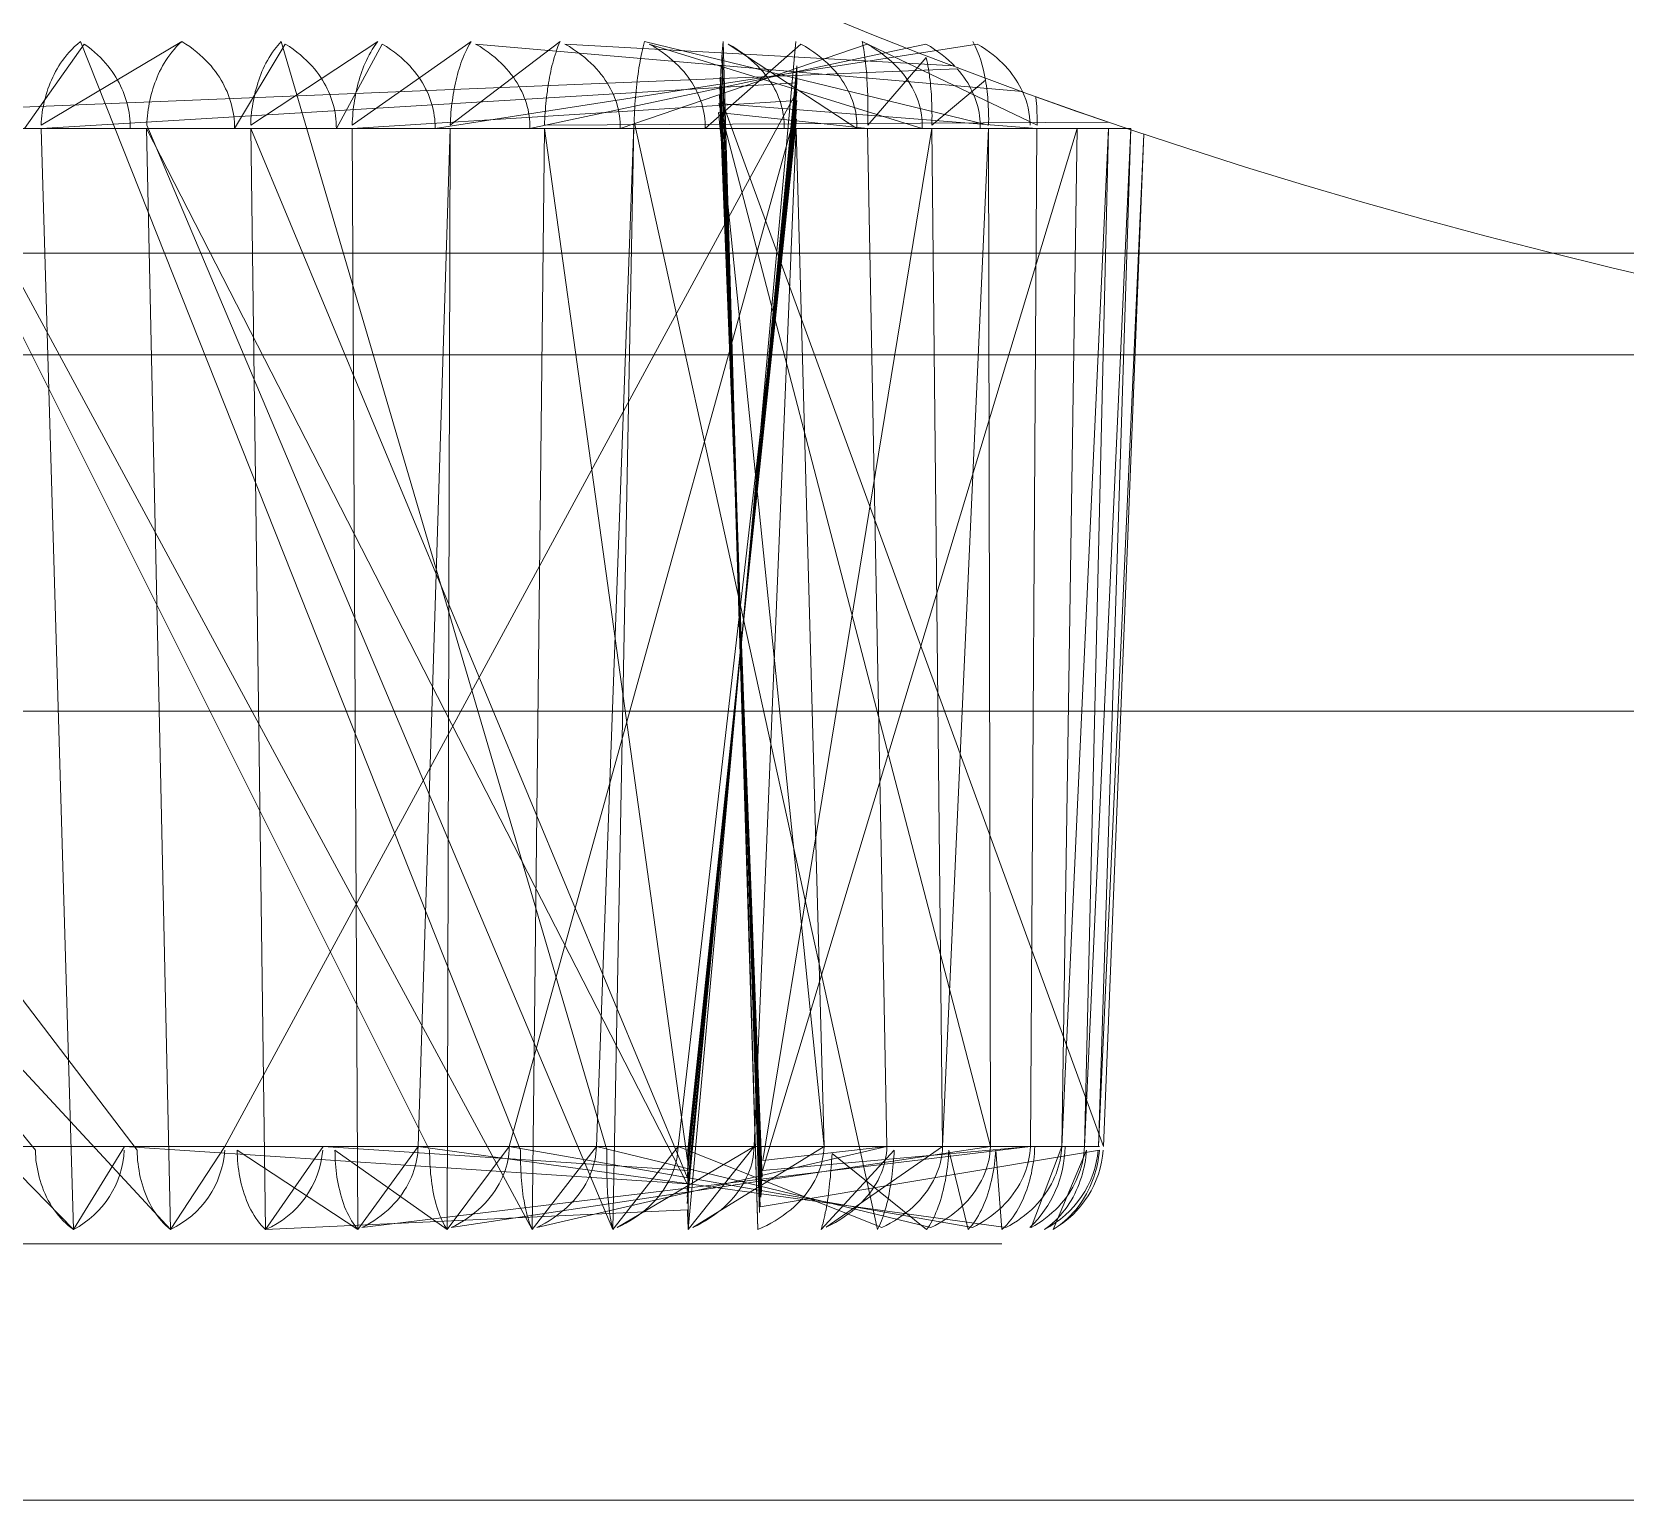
# Model space of a CAD drawing. Header units: millimetres. Extents: x 521 to 148073, y -17811 to 32040.
# Drawn here: x 65939.56 to 65955.84, y 20373.32 to 20388.31 of the extents above; entities that cross this region are included whole.
import ezdxf

# ---------------------------------------------------------------- set-up
doc = ezdxf.new("R2010")
doc.units = ezdxf.units.MM
doc.layers.add('Datové rozvody', color=6, linetype='Continuous')
doc.layers.add('PDF_Geometrie', color=7, linetype='Continuous', true_color=0xbdbdbd)

# ---------------------------------------------------------------- blocks, each defined once
blk = doc.blocks.new('projektor')
at = {"layer": 'PDF_Geometrie', "lineweight": 13}
for points in [[(86175.179, 14992.765), (86175.179, 15158.962), (86174.725, 15164.728), (86173.713, 15164.728), (86173.713, 15168.398), (86171.387, 15172.213)], [(86162.789, 14986.645), (86162.789, 15078.392)], [(86163.799, 15078.392), (86163.799, 14986.696)], [(86167.34, 15078.392), (86167.34, 14986.696)], [(86160.408, 15019.863), (86160.61, 15020.355), (86160.809, 15020.857), (86161.003, 15021.369), (86161.196, 15021.891), (86161.386, 15022.424), (86161.571, 15022.966), (86161.754, 15023.521), (86161.934, 15024.085), (86162.11, 15024.662), (86162.283, 15025.25), (86162.452, 15025.85), (86162.616, 15026.464), (86162.778, 15027.089), (86162.935, 15027.728), (86163.088, 15028.381)], [(86160.986, 15018.869), (86160.93, 15018.873), (86160.986, 15018.869), (86172.168, 15019.268), (86172.103, 15019.273), (86161.042, 15018.865), (86172.038, 15019.276), (86161.128, 15018.86), (86171.972, 15019.28), (86161.214, 15018.856), (86171.667, 15022.674), (86161.607, 15023.074), (86171.667, 15022.624), (86161.551, 15022.946), (86171.667, 15022.486), (86161.551, 15022.723), (86171.667, 15022.259), (86161.551, 15022.412), (86171.905, 15019.283), (86171.667, 15021.947), (86161.551, 15022.013), (86161.302, 15018.851), (86171.667, 15021.551), (86161.551, 15021.531), (86171.667, 15021.075), (86161.551, 15020.967), (86171.804, 15019.288), (86171.667, 15020.522), (86161.551, 15020.329), (86161.393, 15018.847), (86171.667, 15019.896), (86161.551, 15019.618), (86171.667, 15019.202), (86172.49, 15018.546), (86171.701, 15018.542), (86161.456, 15019.621), (86171.667, 15018.446), (86172.49, 15017.798), (86161.517, 15018.007), (86171.667, 15017.633), (86172.49, 15016.996), (86161.551, 15017.116), (86171.804, 15018.54), (86161.363, 15019.624), (86171.667, 15016.768), (86172.49, 15016.15), (86161.551, 15016.18), (86171.667, 15015.861), (86172.49, 15015.263), (86161.551, 15015.205), (86161.272, 15019.625), (86171.905, 15018.538), (86171.667, 15014.916), (86172.49, 15014.344), (86161.551, 15014.197), (86171.972, 15018.537), (86161.184, 15019.626), (86171.667, 15013.94), (86172.49, 15013.399), (86161.551, 15013.163), (86172.038, 15018.537), (86171.667, 15012.942), (86172.49, 15012.437), (86161.551, 15012.114), (86161.099, 15019.627), (86172.103, 15018.537)], [(86161.551, 15011.056), (86161.551, 15012.114), (86161.551, 15013.163), (86161.551, 15014.197), (86161.551, 15015.205), (86161.551, 15016.18), (86161.551, 15017.116), (86161.551, 15018.006), (86161.551, 15018.842), (86161.551, 15020.329), (86161.551, 15019.618), (86161.551, 15020.967), (86161.551, 15021.531), (86161.551, 15022.013), (86161.551, 15022.412), (86161.551, 15022.723), (86161.551, 15022.946)], [(86171.667, 15021.991), (86171.7, 15021.989), (86171.734, 15021.987), (86171.767, 15021.984), (86171.801, 15021.98), (86171.834, 15021.974), (86171.867, 15021.969), (86171.9, 15021.963), (86171.933, 15021.957), (86171.965, 15021.949), (86171.998, 15021.941), (86172.031, 15021.932), (86172.063, 15021.922), (86172.095, 15021.911), (86172.127, 15021.9), (86172.158, 15021.887), (86172.189, 15021.874), (86172.22, 15021.859), (86172.25, 15021.845), (86172.279, 15021.829), (86172.308, 15021.812), (86172.337, 15021.793), (86172.365, 15021.775), (86172.392, 15021.755), (86172.418, 15021.733), (86172.443, 15021.712), (86172.467, 15021.689), (86172.49, 15021.664), (86171.701, 15021.603), (86171.735, 15021.601), (86171.771, 15021.598), (86171.804, 15021.595), (86171.838, 15021.591), (86171.872, 15021.586), (86171.905, 15021.581), (86171.938, 15021.575), (86171.972, 15021.568), (86172.005, 15021.56), (86172.038, 15021.552), (86172.071, 15021.543), (86172.103, 15021.534), (86172.137, 15021.524), (86172.168, 15021.513), (86172.201, 15021.5), (86172.233, 15021.488), (86172.264, 15021.475), (86172.294, 15021.461), (86172.322, 15021.445), (86172.351, 15021.43), (86172.377, 15021.415), (86172.403, 15021.398), (86172.427, 15021.381), (86172.45, 15021.364), (86172.471, 15021.347), (86172.49, 15021.329), (86171.701, 15021.137), (86171.735, 15021.135), (86171.771, 15021.132), (86171.804, 15021.129), (86171.838, 15021.126), (86171.872, 15021.122), (86171.905, 15021.118), (86171.938, 15021.113), (86171.972, 15021.108), (86172.005, 15021.102), (86172.038, 15021.095), (86172.071, 15021.087), (86172.103, 15021.08), (86172.137, 15021.071), (86172.168, 15021.063), (86172.201, 15021.053), (86172.233, 15021.043), (86172.264, 15021.032), (86172.294, 15021.02), (86172.322, 15021.009), (86172.351, 15020.997), (86172.377, 15020.984), (86172.403, 15020.971), (86172.427, 15020.957), (86172.45, 15020.944), (86172.471, 15020.931), (86172.49, 15020.916), (86171.735, 15019.976), (86171.771, 15019.973), (86171.804, 15019.971), (86171.838, 15019.969), (86171.872, 15019.967), (86171.905, 15019.964), (86171.938, 15019.961), (86171.972, 15019.959), (86172.005, 15019.955), (86172.038, 15019.952), (86172.071, 15019.948), (86172.103, 15019.944), (86172.137, 15019.94), (86172.168, 15019.936), (86172.201, 15019.931), (86172.233, 15019.926), (86172.264, 15019.921), (86172.294, 15019.916), (86172.322, 15019.909), (86172.351, 15019.904), (86172.377, 15019.898), (86172.403, 15019.892), (86172.427, 15019.886), (86172.45, 15019.879), (86172.471, 15019.873), (86172.49, 15019.867), (86171.701, 15020.594), (86171.735, 15020.592), (86171.771, 15020.59), (86171.804, 15020.587), (86171.838, 15020.584), (86171.872, 15020.581), (86171.905, 15020.578), (86171.938, 15020.574), (86171.972, 15020.57), (86172.005, 15020.565), (86172.038, 15020.559), (86172.071, 15020.554), (86172.103, 15020.548), (86172.137, 15020.542), (86172.168, 15020.536), (86172.201, 15020.529), (86172.233, 15020.521), (86172.264, 15020.513), (86172.294, 15020.504), (86172.322, 15020.495), (86172.351, 15020.486), (86172.377, 15020.477), (86172.403, 15020.468), (86172.427, 15020.458), (86172.45, 15020.448), (86172.471, 15020.437), (86172.49, 15020.427), (86161.483, 15018.008), (86161.449, 15018.009), (86161.414, 15018.011), (86161.38, 15018.013), (86161.346, 15018.015), (86161.311, 15018.017), (86161.277, 15018.02), (86161.244, 15018.022), (86161.21, 15018.025), (86161.177, 15018.029), (86161.143, 15018.032), (86161.111, 15018.036), (86161.078, 15018.039), (86161.045, 15018.043), (86161.013, 15018.047), (86160.981, 15018.052), (86160.949, 15018.056), (86160.918, 15018.061), (86160.886, 15018.067), (86160.855, 15018.072), (86160.825, 15018.078), (86160.796, 15018.084), (86160.768, 15018.091), (86160.74, 15018.097), (86160.714, 15018.104), (86160.688, 15018.111), (86161.519, 15021.532), (86161.487, 15021.532), (86161.456, 15021.533), (86161.424, 15021.532), (86161.393, 15021.532), (86161.363, 15021.531), (86161.332, 15021.529), (86161.302, 15021.528), (86161.272, 15021.526), (86161.243, 15021.523), (86161.214, 15021.52), (86161.184, 15021.517), (86161.156, 15021.514), (86161.128, 15021.51), (86161.099, 15021.504), (86161.071, 15021.5), (86161.519, 15020.968), (86161.487, 15020.969), (86161.456, 15020.969), (86161.424, 15020.97), (86161.393, 15020.969), (86161.363, 15020.969), (86161.332, 15020.968), (86161.302, 15020.967), (86161.272, 15020.966), (86161.243, 15020.964), (86161.214, 15020.963), (86161.184, 15020.961), (86161.156, 15020.958), (86161.128, 15020.956), (86161.099, 15020.953), (86161.071, 15020.95), (86161.042, 15020.946), (86161.015, 15020.943), (86160.986, 15020.938), (86160.959, 15020.934), (86160.93, 15020.929), (86160.902, 15020.924), (86160.874, 15020.918), (86160.846, 15020.911), (86161.519, 15020.33), (86161.487, 15020.331), (86161.456, 15020.331), (86161.424, 15020.332), (86161.393, 15020.332), (86161.363, 15020.332), (86161.332, 15020.332), (86161.302, 15020.332), (86161.272, 15020.331), (86161.243, 15020.331), (86161.214, 15020.33), (86161.184, 15020.329), (86161.156, 15020.327), (86161.128, 15020.326), (86161.099, 15020.325), (86161.071, 15020.323), (86161.042, 15020.321), (86161.015, 15020.32), (86160.986, 15020.317), (86160.959, 15020.315), (86160.93, 15020.312), (86160.902, 15020.31), (86160.874, 15020.306), (86160.846, 15020.303), (86160.82, 15020.299), (86160.792, 15020.295), (86160.765, 15020.291), (86160.738, 15020.286), (86160.713, 15020.281), (86160.688, 15020.276), (86161.519, 15022.014), (86161.487, 15022.015), (86161.456, 15022.015), (86161.424, 15022.014), (86161.393, 15022.013), (86161.363, 15022.012), (86161.332, 15022.01), (86161.302, 15022.007), (86161.272, 15022.004), (86161.243, 15022.001), (86161.235, 15022), (86161.381, 15022.41), (86161.489, 15022.725), (86161.519, 15017.117), (86161.487, 15017.118), (86161.456, 15017.12), (86161.424, 15017.122), (86161.393, 15017.123), (86161.363, 15017.126), (86161.332, 15017.128), (86161.302, 15017.131), (86161.272, 15017.134), (86161.243, 15017.137), (86161.214, 15017.141), (86161.184, 15017.146), (86161.156, 15017.149), (86161.128, 15017.154), (86161.099, 15017.158), (86161.071, 15017.163), (86161.042, 15017.168), (86161.015, 15017.174), (86160.986, 15017.179), (86160.959, 15017.185), (86160.93, 15017.192), (86160.902, 15017.199), (86160.874, 15017.207), (86160.846, 15017.215), (86160.82, 15017.223), (86160.792, 15017.232), (86160.765, 15017.241), (86160.738, 15017.251), (86160.713, 15017.261), (86160.688, 15017.274), (86161.519, 15016.181), (86161.487, 15016.182), (86161.456, 15016.184), (86161.424, 15016.186), (86161.393, 15016.188), (86161.363, 15016.191), (86161.332, 15016.194), (86161.302, 15016.197), (86161.272, 15016.202), (86161.243, 15016.206), (86161.214, 15016.211), (86161.184, 15016.216), (86161.156, 15016.221), (86161.128, 15016.226), (86161.099, 15016.232), (86161.071, 15016.238), (86161.042, 15016.245), (86161.015, 15016.252), (86160.986, 15016.261), (86160.959, 15016.269), (86160.93, 15016.278), (86160.902, 15016.287), (86160.874, 15016.297), (86160.846, 15016.308), (86160.82, 15016.32), (86160.792, 15016.332), (86160.765, 15016.344), (86160.738, 15016.358), (86160.713, 15016.372), (86160.688, 15016.388), (86161.519, 15015.205), (86161.487, 15015.207), (86161.456, 15015.208), (86161.424, 15015.211), (86161.393, 15015.213), (86161.363, 15015.217), (86161.332, 15015.22), (86161.302, 15015.225), (86161.272, 15015.229), (86161.243, 15015.234), (86161.214, 15015.24), (86161.184, 15015.245), (86161.156, 15015.252), (86161.128, 15015.26), (86161.099, 15015.267), (86161.071, 15015.275), (86161.042, 15015.283), (86161.015, 15015.292), (86160.986, 15015.302), (86160.959, 15015.312), (86160.93, 15015.323), (86160.902, 15015.335), (86160.874, 15015.347), (86160.846, 15015.36), (86160.82, 15015.374), (86160.792, 15015.39), (86160.765, 15015.406), (86160.738, 15015.423), (86160.713, 15015.442), (86160.688, 15015.46), (86161.519, 15014.197), (86161.487, 15014.199), (86161.456, 15014.2), (86161.424, 15014.203), (86161.393, 15014.206), (86161.363, 15014.21), (86161.332, 15014.214), (86161.302, 15014.219), (86161.272, 15014.224), (86161.243, 15014.23), (86161.214, 15014.237), (86161.184, 15014.243), (86161.156, 15014.251), (86161.128, 15014.26), (86161.099, 15014.268), (86161.071, 15014.278), (86161.042, 15014.288), (86161.015, 15014.298), (86160.986, 15014.309), (86160.959, 15014.322), (86160.93, 15014.335), (86160.902, 15014.349), (86160.874, 15014.364), (86160.846, 15014.38), (86160.82, 15014.397), (86160.792, 15014.415), (86160.765, 15014.435), (86160.688, 15014.499), (86171.7, 15017.737), (86171.734, 15017.736), (86171.767, 15017.736), (86171.801, 15017.736), (86171.834, 15017.736), (86171.868, 15017.736), (86171.9, 15017.736), (86171.933, 15017.737), (86171.966, 15017.738), (86171.999, 15017.739), (86172.032, 15017.74), (86172.063, 15017.742), (86172.096, 15017.743), (86172.128, 15017.745), (86172.159, 15017.748), (86172.189, 15017.75), (86172.22, 15017.753), (86172.25, 15017.756), (86172.281, 15017.759), (86172.31, 15017.763), (86172.338, 15017.767), (86172.366, 15017.771), (86172.394, 15017.776), (86172.42, 15017.781), (86172.445, 15017.786), (86172.468, 15017.791), (86172.49, 15017.798), (86161.519, 15013.164), (86161.487, 15013.165), (86161.456, 15013.167), (86161.424, 15013.17), (86161.393, 15013.174), (86161.363, 15013.178), (86161.332, 15013.183), (86161.302, 15013.188), (86161.272, 15013.195), (86161.243, 15013.202), (86161.214, 15013.209), (86161.184, 15013.217), (86161.156, 15013.225), (86161.128, 15013.234), (86161.099, 15013.244), (86161.071, 15013.256), (86161.042, 15013.267), (86161.015, 15013.279), (86160.986, 15013.292), (86160.959, 15013.306), (86160.93, 15013.322), (86160.902, 15013.338), (86160.874, 15013.355), (86160.846, 15013.374), (86160.82, 15013.393), (86160.792, 15013.413), (86160.765, 15013.436), (86160.738, 15013.459), (86160.713, 15013.484), (86160.688, 15013.511), (86161.519, 15012.115), (86161.487, 15012.116), (86161.456, 15012.118), (86161.424, 15012.121), (86161.393, 15012.125), (86161.363, 15012.129), (86161.332, 15012.136), (86161.302, 15012.142), (86161.272, 15012.148), (86161.243, 15012.156), (86161.214, 15012.164), (86161.184, 15012.173), (86161.156, 15012.182), (86161.128, 15012.193), (86161.099, 15012.204), (86161.071, 15012.216), (86161.042, 15012.229), (86161.015, 15012.242), (86160.986, 15012.258), (86160.959, 15012.273), (86160.93, 15012.29), (86160.902, 15012.308), (86160.874, 15012.328), (86160.846, 15012.348), (86160.82, 15012.371), (86160.792, 15012.394), (86160.765, 15012.418), (86160.738, 15012.446), (86160.713, 15012.474), (86160.688, 15012.504), (86171.701, 15016.879), (86171.735, 15016.878), (86171.771, 15016.878), (86171.804, 15016.879), (86171.838, 15016.879), (86171.872, 15016.881), (86171.905, 15016.882), (86171.938, 15016.884), (86171.972, 15016.886), (86172.005, 15016.889), (86172.038, 15016.891), (86172.071, 15016.895), (86172.103, 15016.899), (86172.137, 15016.903), (86172.168, 15016.907), (86172.201, 15016.914), (86172.233, 15016.919), (86172.264, 15016.925), (86172.294, 15016.932), (86172.322, 15016.939), (86172.351, 15016.946), (86172.377, 15016.954), (86172.403, 15016.961), (86172.427, 15016.97), (86172.45, 15016.979), (86172.471, 15016.988), (86172.49, 15016.996), (86161.519, 15011.056)], [(86160.688, 15010.462), (86171.701, 15015.976), (86171.735, 15015.976), (86171.771, 15015.977), (86171.804, 15015.978), (86171.838, 15015.979), (86171.872, 15015.981), (86171.905, 15015.984), (86171.938, 15015.986), (86171.972, 15015.99), (86172.005, 15015.994), (86172.038, 15015.998), (86172.071, 15016.003), (86172.103, 15016.009), (86172.137, 15016.015), (86172.168, 15016.022), (86172.201, 15016.031), (86172.233, 15016.039), (86172.264, 15016.048), (86172.294, 15016.057), (86172.322, 15016.067), (86172.351, 15016.077), (86172.377, 15016.089), (86172.403, 15016.1), (86172.427, 15016.112), (86172.45, 15016.124), (86172.471, 15016.136), (86172.49, 15016.15), (86171.701, 15015.035), (86171.735, 15015.036), (86171.771, 15015.037), (86171.804, 15015.038), (86171.838, 15015.04), (86171.872, 15015.043), (86171.905, 15015.047), (86171.938, 15015.05), (86171.972, 15015.055), (86172.005, 15015.06), (86172.038, 15015.066), (86172.071, 15015.073), (86172.103, 15015.082), (86172.137, 15015.09), (86172.168, 15015.099), (86172.201, 15015.109), (86172.233, 15015.12), (86172.264, 15015.131), (86172.294, 15015.144), (86172.322, 15015.157), (86172.351, 15015.171), (86172.377, 15015.185), (86172.403, 15015.2), (86172.427, 15015.215), (86172.45, 15015.231), (86172.471, 15015.246), (86172.49, 15015.263), (86171.701, 15014.063), (86171.735, 15014.064), (86171.771, 15014.065), (86171.804, 15014.067), (86171.838, 15014.07), (86171.872, 15014.074), (86171.905, 15014.079), (86171.938, 15014.084), (86171.972, 15014.09), (86172.005, 15014.097), (86172.038, 15014.104), (86172.071, 15014.112), (86172.103, 15014.122), (86172.137, 15014.132), (86172.168, 15014.144), (86172.201, 15014.156), (86172.233, 15014.169), (86172.264, 15014.183), (86172.294, 15014.199), (86172.322, 15014.215), (86172.351, 15014.231), (86172.377, 15014.249), (86172.403, 15014.267), (86172.427, 15014.286), (86172.45, 15014.304), (86172.471, 15014.325), (86172.49, 15014.344), (86172.294, 15018.538), (86172.322, 15018.539), (86172.351, 15018.54), (86172.377, 15018.541), (86172.403, 15018.542), (86172.427, 15018.543), (86172.45, 15018.544), (86172.471, 15018.545), (86172.49, 15018.546), (86160.688, 15019.617)], [(86160.792, 15018.884), (86160.688, 15018.894), (86172.49, 15019.238), (86160.846, 15018.879), (86172.264, 15019.261), (86171.701, 15022.634), (86171.735, 15022.631), (86171.771, 15022.626), (86171.804, 15022.62), (86171.838, 15022.614), (86171.872, 15022.607), (86171.905, 15022.598), (86171.938, 15022.589), (86171.972, 15022.578), (86172.005, 15022.565), (86172.038, 15022.553), (86172.071, 15022.538), (86172.103, 15022.523), (86172.137, 15022.505), (86172.168, 15022.486), (86172.201, 15022.467), (86172.233, 15022.444), (86172.264, 15022.422), (86172.294, 15022.398), (86172.322, 15022.372), (86172.351, 15022.346), (86172.377, 15022.319), (86172.403, 15022.291), (86172.427, 15022.262), (86172.45, 15022.233), (86172.471, 15022.203), (86172.49, 15022.173), (86171.701, 15022.505), (86171.735, 15022.502), (86171.771, 15022.498), (86171.804, 15022.494), (86171.838, 15022.488), (86171.872, 15022.481), (86171.905, 15022.473), (86171.938, 15022.465), (86171.972, 15022.455), (86172.005, 15022.443), (86172.038, 15022.432), (86172.071, 15022.418), (86172.103, 15022.404), (86172.137, 15022.388), (86172.168, 15022.371), (86172.201, 15022.353), (86172.233, 15022.334), (86172.264, 15022.313), (86172.294, 15022.291), (86172.322, 15022.268), (86172.351, 15022.244), (86172.377, 15022.22), (86172.403, 15022.194), (86172.427, 15022.168), (86172.45, 15022.141), (86172.471, 15022.115), (86172.49, 15022.087)], [(86171.667, 15011.037), (86171.667, 15012.056), (86171.667, 15013.068), (86171.667, 15014.063), (86171.667, 15015.036), (86171.667, 15015.977), (86171.667, 15016.879), (86171.667, 15017.738), (86171.667, 15018.543), (86171.667, 15019.293), (86171.667, 15019.978), (86171.667, 15020.595), (86171.667, 15021.138), (86171.667, 15021.605), (86171.667, 15021.991), (86171.667, 15022.292), (86171.667, 15022.507), (86171.667, 15022.636)], [(86172.49, 15019.238), (86172.471, 15019.282), (86172.45, 15019.326), (86172.427, 15019.368), (86172.403, 15019.41), (86172.377, 15019.451), (86172.351, 15019.49), (86172.323, 15019.528), (86172.294, 15019.565), (86172.264, 15019.599), (86172.233, 15019.632), (86172.201, 15019.663), (86172.168, 15019.692), (86172.137, 15019.718), (86172.104, 15019.743), (86172.071, 15019.765), (86172.038, 15019.785), (86172.005, 15019.804), (86171.972, 15019.821), (86171.938, 15019.835), (86171.905, 15019.848), (86171.872, 15019.861), (86171.838, 15019.87), (86171.804, 15019.879), (86171.771, 15019.885), (86171.736, 15019.89), (86171.701, 15019.894), (86171.667, 15019.896), (86172.471, 15018.591), (86172.45, 15018.634), (86172.427, 15018.676), (86172.403, 15018.718), (86172.377, 15018.759), (86172.351, 15018.799), (86172.323, 15018.836), (86172.294, 15018.873), (86172.264, 15018.907), (86172.233, 15018.94), (86172.201, 15018.97), (86172.168, 15018.999), (86172.137, 15019.025), (86172.104, 15019.05), (86172.071, 15019.072), (86172.038, 15019.093), (86172.005, 15019.111), (86171.972, 15019.127), (86171.938, 15019.142), (86171.905, 15019.156), (86171.872, 15019.167), (86171.838, 15019.177), (86171.804, 15019.185), (86171.771, 15019.192), (86171.736, 15019.196), (86171.701, 15019.2), (86171.667, 15019.202), (86172.471, 15017.841), (86172.45, 15017.884), (86172.427, 15017.926), (86172.403, 15017.967), (86172.377, 15018.008), (86172.351, 15018.047), (86172.323, 15018.084), (86172.294, 15018.12), (86172.264, 15018.155), (86172.233, 15018.187), (86172.201, 15018.218), (86172.168, 15018.246), (86172.137, 15018.272), (86172.104, 15018.296), (86172.071, 15018.318), (86172.038, 15018.338), (86172.005, 15018.356), (86171.972, 15018.372), (86171.938, 15018.388), (86171.905, 15018.4), (86171.872, 15018.411), (86171.838, 15018.421), (86171.804, 15018.429), (86171.771, 15018.435), (86171.736, 15018.44), (86171.701, 15018.444), (86171.667, 15018.446), (86172.471, 15020.471), (86172.45, 15020.514), (86172.427, 15020.555), (86172.403, 15020.596), (86172.377, 15020.636), (86172.351, 15020.674), (86172.323, 15020.712), (86172.294, 15020.748), (86172.264, 15020.782), (86172.233, 15020.814), (86172.201, 15020.844), (86172.168, 15020.873), (86172.137, 15020.898), (86172.104, 15020.923), (86172.071, 15020.945), (86172.038, 15020.965), (86172.005, 15020.984), (86171.972, 15021), (86171.938, 15021.014), (86171.905, 15021.027), (86171.872, 15021.039), (86171.838, 15021.049), (86171.804, 15021.057), (86171.771, 15021.064), (86171.736, 15021.069), (86171.701, 15021.073), (86171.667, 15021.075), (86172.468, 15019.917), (86172.444, 15019.964), (86172.42, 15020.01), (86172.394, 15020.054), (86172.366, 15020.096), (86172.338, 15020.134), (86172.31, 15020.172), (86172.281, 15020.207), (86172.25, 15020.24), (86172.22, 15020.271), (86172.189, 15020.299), (86172.159, 15020.326), (86172.128, 15020.351), (86172.096, 15020.374), (86172.063, 15020.396), (86172.032, 15020.415), (86171.999, 15020.433), (86171.966, 15020.449), (86171.933, 15020.464), (86171.9, 15020.476), (86171.868, 15020.487), (86171.834, 15020.496), (86171.801, 15020.504), (86171.767, 15020.512), (86171.734, 15020.517), (86171.7, 15020.52), (86171.667, 15020.522), (86172.471, 15017.04), (86172.45, 15017.081), (86172.427, 15017.123), (86172.403, 15017.164), (86172.377, 15017.204), (86172.351, 15017.241), (86172.323, 15017.278), (86172.294, 15017.313), (86172.264, 15017.347), (86172.233, 15017.379), (86172.201, 15017.409), (86172.168, 15017.437), (86172.137, 15017.463), (86172.104, 15017.486), (86172.071, 15017.508), (86172.038, 15017.527), (86172.005, 15017.545), (86171.972, 15017.562), (86171.938, 15017.576), (86171.905, 15017.588), (86171.872, 15017.599), (86171.838, 15017.608), (86171.804, 15017.617), (86171.771, 15017.623), (86171.736, 15017.628), (86171.701, 15017.631), (86171.667, 15017.633), (86172.471, 15020.959), (86172.45, 15021.001), (86172.427, 15021.042), (86172.403, 15021.081), (86172.377, 15021.12), (86172.351, 15021.159), (86172.323, 15021.195), (86172.294, 15021.23), (86172.264, 15021.263), (86172.233, 15021.295), (86172.201, 15021.324), (86172.168, 15021.352), (86172.137, 15021.377), (86172.104, 15021.402), (86172.071, 15021.423), (86172.038, 15021.442), (86172.005, 15021.461), (86171.972, 15021.477), (86171.938, 15021.491), (86171.905, 15021.504), (86171.872, 15021.516), (86171.838, 15021.525), (86171.804, 15021.533), (86171.771, 15021.54), (86171.736, 15021.545), (86171.701, 15021.549), (86171.667, 15021.551), (86172.471, 15016.191), (86172.45, 15016.233), (86172.427, 15016.273), (86172.403, 15016.312), (86172.377, 15016.351), (86172.351, 15016.389), (86172.323, 15016.424), (86172.294, 15016.459), (86172.264, 15016.491), (86172.233, 15016.523), (86172.201, 15016.551), (86172.168, 15016.579), (86172.137, 15016.604), (86172.104, 15016.627), (86172.071, 15016.648), (86172.038, 15016.667), (86172.005, 15016.685), (86171.972, 15016.7), (86171.938, 15016.714), (86171.905, 15016.726), (86171.872, 15016.737), (86171.838, 15016.746), (86171.804, 15016.753), (86171.771, 15016.76), (86171.736, 15016.764), (86171.701, 15016.767), (86171.667, 15016.768), (86172.471, 15021.371), (86172.45, 15021.411), (86172.427, 15021.451), (86172.403, 15021.489), (86172.377, 15021.528), (86172.351, 15021.564), (86172.323, 15021.6), (86172.294, 15021.634), (86172.264, 15021.666), (86172.233, 15021.697), (86172.201, 15021.726), (86172.168, 15021.753), (86172.137, 15021.777), (86172.104, 15021.8), (86172.071, 15021.822), (86172.038, 15021.841), (86172.005, 15021.858), (86171.972, 15021.874), (86171.938, 15021.888), (86171.905, 15021.901), (86171.872, 15021.911), (86171.838, 15021.922), (86171.804, 15021.93), (86171.771, 15021.936), (86171.736, 15021.941), (86171.701, 15021.945), (86171.667, 15021.947), (86172.471, 15015.303), (86172.45, 15015.344), (86172.427, 15015.383), (86172.403, 15015.42), (86172.377, 15015.458), (86172.351, 15015.495), (86172.323, 15015.529), (86172.294, 15015.563), (86172.264, 15015.594), (86172.233, 15015.624), (86172.201, 15015.652), (86172.168, 15015.679), (86172.137, 15015.702), (86172.104, 15015.724), (86172.071, 15015.745), (86172.038, 15015.763), (86172.005, 15015.78), (86171.972, 15015.795), (86171.938, 15015.808), (86171.905, 15015.82), (86171.872, 15015.83), (86171.838, 15015.839), (86171.804, 15015.846), (86171.771, 15015.853), (86171.736, 15015.857), (86171.701, 15015.859), (86171.667, 15015.861), (86172.471, 15021.704), (86172.45, 15021.742), (86172.427, 15021.78), (86172.403, 15021.818), (86172.377, 15021.854), (86172.351, 15021.89), (86172.323, 15021.924), (86172.294, 15021.957), (86172.264, 15021.988), (86172.233, 15022.017), (86172.201, 15022.046), (86172.168, 15022.071), (86172.137, 15022.095), (86172.104, 15022.117), (86172.071, 15022.137), (86172.038, 15022.157), (86172.005, 15022.173), (86171.972, 15022.188), (86171.938, 15022.202), (86171.905, 15022.215), (86171.872, 15022.225), (86171.838, 15022.234), (86171.804, 15022.242), (86171.771, 15022.248), (86171.736, 15022.253), (86171.701, 15022.257), (86171.667, 15022.259), (86172.471, 15021.955), (86172.45, 15021.992), (86172.427, 15022.028), (86172.403, 15022.064), (86172.377, 15022.099), (86172.351, 15022.132), (86172.323, 15022.165), (86172.294, 15022.196), (86172.264, 15022.226), (86172.233, 15022.254), (86172.201, 15022.281), (86172.168, 15022.305), (86172.137, 15022.328), (86172.104, 15022.35), (86172.071, 15022.369), (86172.038, 15022.386), (86172.005, 15022.403), (86171.972, 15022.417), (86171.938, 15022.43), (86171.905, 15022.442), (86171.872, 15022.453), (86171.838, 15022.462), (86171.804, 15022.469), (86171.771, 15022.475), (86171.736, 15022.48), (86171.701, 15022.483), (86171.667, 15022.486)], [(86160.688, 15013.511), (86160.713, 15013.552), (86160.738, 15013.591), (86160.765, 15013.628), (86160.792, 15013.661), (86160.82, 15013.693), (86160.846, 15013.723), (86160.874, 15013.751), (86160.902, 15013.777), (86160.93, 15013.803), (86160.959, 15013.825), (86160.986, 15013.847), (86161.015, 15013.867), (86161.042, 15013.886), (86161.071, 15013.904), (86161.099, 15013.92), (86161.128, 15013.934), (86161.156, 15013.948), (86161.184, 15013.962), (86161.214, 15013.973), (86161.243, 15013.984), (86161.272, 15013.994), (86161.302, 15014.003), (86161.332, 15014.01), (86161.363, 15014.017), (86161.393, 15014.024), (86161.424, 15014.028), (86161.456, 15014.032), (86161.487, 15014.035), (86161.519, 15014.036), (86161.551, 15014.036), (86160.713, 15014.541), (86160.738, 15014.582), (86160.764, 15014.62), (86160.792, 15014.656), (86160.82, 15014.691), (86160.848, 15014.723), (86160.876, 15014.753), (86160.904, 15014.78), (86160.933, 15014.807), (86160.96, 15014.83), (86160.989, 15014.853), (86161.016, 15014.874), (86161.044, 15014.893), (86161.071, 15014.911), (86161.1, 15014.928), (86161.128, 15014.943), (86161.156, 15014.957), (86161.184, 15014.971), (86161.213, 15014.983), (86161.242, 15014.995), (86161.272, 15015.005), (86161.302, 15015.014), (86161.332, 15015.023), (86161.363, 15015.03), (86161.393, 15015.036), (86161.424, 15015.041), (86161.456, 15015.044), (86161.488, 15015.047), (86161.52, 15015.048), (86161.551, 15015.049), (86160.713, 15015.505), (86160.738, 15015.547), (86160.765, 15015.587), (86160.792, 15015.625), (86160.82, 15015.659), (86160.846, 15015.692), (86160.874, 15015.722), (86160.902, 15015.751), (86160.93, 15015.778), (86160.959, 15015.803), (86160.986, 15015.826), (86161.015, 15015.849), (86161.042, 15015.869), (86161.071, 15015.887), (86161.099, 15015.906), (86161.128, 15015.922), (86161.156, 15015.936), (86161.184, 15015.95), (86161.214, 15015.963), (86161.243, 15015.975), (86161.272, 15015.986), (86161.302, 15015.995), (86161.332, 15016.003), (86161.363, 15016.011), (86161.393, 15016.017), (86161.424, 15016.022), (86161.456, 15016.026), (86161.487, 15016.029), (86161.519, 15016.03), (86161.551, 15016.03), (86160.713, 15021.419), (86160.738, 15021.463), (86160.765, 15021.503), (86160.792, 15021.541), (86160.82, 15021.576), (86160.846, 15021.609), (86160.874, 15021.641), (86160.902, 15021.669), (86160.93, 15021.697), (86160.959, 15021.722), (86160.986, 15021.746), (86161.015, 15021.767), (86161.042, 15021.787), (86161.071, 15021.807), (86161.099, 15021.824), (86161.128, 15021.84), (86161.156, 15021.855), (86161.184, 15021.869), (86160.713, 15016.433), (86160.738, 15016.477), (86160.765, 15016.518), (86160.792, 15016.557), (86160.82, 15016.592), (86160.846, 15016.626), (86160.874, 15016.657), (86160.902, 15016.687), (86160.93, 15016.714), (86160.959, 15016.741), (86160.986, 15016.764), (86161.015, 15016.786), (86161.042, 15016.808), (86161.071, 15016.827), (86161.099, 15016.845), (86161.128, 15016.862), (86161.156, 15016.877), (86161.184, 15016.891), (86161.214, 15016.904), (86161.243, 15016.917), (86161.272, 15016.928), (86161.302, 15016.938), (86161.332, 15016.946), (86161.363, 15016.954), (86161.393, 15016.96), (86161.424, 15016.965), (86161.456, 15016.969), (86161.487, 15016.972), (86161.519, 15016.973), (86161.551, 15016.973), (86160.713, 15020.909), (86160.738, 15020.953), (86160.765, 15020.995), (86160.792, 15021.033), (86160.82, 15021.07), (86160.846, 15021.104), (86160.874, 15021.136), (86160.902, 15021.166), (86160.93, 15021.193), (86160.713, 15017.32), (86160.738, 15017.365), (86160.765, 15017.407), (86160.792, 15017.446), (86160.82, 15017.482), (86160.846, 15017.517), (86160.874, 15017.549), (86160.902, 15017.579), (86160.93, 15017.607), (86160.959, 15017.634), (86160.986, 15017.658), (86161.015, 15017.682), (86161.042, 15017.703), (86161.071, 15017.722), (86161.099, 15017.741), (86161.128, 15017.758), (86161.156, 15017.773), (86161.184, 15017.788), (86161.214, 15017.802), (86161.243, 15017.814), (86161.272, 15017.825), (86161.302, 15017.835), (86161.332, 15017.843), (86161.363, 15017.852), (86161.393, 15017.858), (86161.424, 15017.863), (86161.456, 15017.867), (86161.487, 15017.869), (86161.519, 15017.87), (86161.551, 15017.87), (86160.714, 15020.324), (86160.74, 15020.37), (86160.768, 15020.414), (86160.796, 15020.456), (86160.825, 15020.495), (86160.855, 15020.532), (86160.886, 15020.567), (86160.918, 15020.6), (86160.949, 15020.631), (86160.981, 15020.659), (86161.013, 15020.686), (86161.045, 15020.71), (86161.078, 15020.732), (86161.111, 15020.753), (86161.143, 15020.772), (86161.177, 15020.789), (86161.21, 15020.805), (86161.244, 15020.819), (86161.277, 15020.831), (86161.311, 15020.842), (86161.346, 15020.851), (86161.38, 15020.859), (86161.414, 15020.865), (86161.449, 15020.869), (86161.483, 15020.872), (86161.517, 15020.873), (86161.551, 15020.873), (86160.713, 15018.159), (86160.738, 15018.204), (86160.765, 15018.246), (86160.792, 15018.286), (86160.82, 15018.324), (86160.846, 15018.358), (86160.874, 15018.391), (86160.902, 15018.421), (86160.93, 15018.45), (86160.959, 15018.477), (86160.986, 15018.502), (86161.015, 15018.525), (86161.042, 15018.546), (86161.071, 15018.567), (86161.099, 15018.585), (86161.128, 15018.602), (86161.156, 15018.617), (86161.184, 15018.633), (86161.214, 15018.646), (86161.243, 15018.658), (86161.272, 15018.669), (86161.302, 15018.68), (86161.332, 15018.689), (86161.363, 15018.696), (86161.393, 15018.703), (86161.424, 15018.708), (86161.456, 15018.711), (86161.487, 15018.714), (86161.519, 15018.715), (86161.551, 15018.715), (86160.713, 15019.666), (86160.738, 15019.711), (86160.765, 15019.754), (86160.792, 15019.794), (86160.82, 15019.831), (86160.846, 15019.866), (86160.874, 15019.899), (86160.902, 15019.93), (86160.93, 15019.958), (86160.959, 15019.985), (86160.986, 15020.01), (86161.015, 15020.034), (86161.042, 15020.055), (86161.071, 15020.074), (86161.099, 15020.094), (86161.128, 15020.111), (86161.156, 15020.126), (86161.184, 15020.141), (86161.214, 15020.155), (86161.243, 15020.167), (86161.272, 15020.178), (86161.302, 15020.188), (86161.332, 15020.196), (86161.363, 15020.204), (86161.393, 15020.211), (86161.424, 15020.216), (86161.456, 15020.219), (86161.487, 15020.222), (86161.519, 15020.223), (86161.551, 15020.222), (86160.713, 15018.943), (86160.738, 15018.988), (86160.765, 15019.032), (86160.792, 15019.071), (86160.82, 15019.108), (86160.846, 15019.143), (86160.874, 15019.176), (86160.902, 15019.206), (86160.93, 15019.236), (86160.959, 15019.262), (86160.986, 15019.287), (86161.015, 15019.31), (86161.042, 15019.333), (86161.071, 15019.352), (86161.099, 15019.371), (86161.128, 15019.389), (86161.156, 15019.404), (86161.184, 15019.419), (86161.214, 15019.432), (86161.243, 15019.445), (86161.272, 15019.456), (86161.302, 15019.466), (86161.332, 15019.475), (86161.363, 15019.482), (86161.393, 15019.488), (86161.424, 15019.493), (86161.456, 15019.497), (86161.487, 15019.5), (86161.519, 15019.501), (86161.551, 15019.5)], [(86172.634, 15000.283), (86172.634, 15021.664)], [(86161.551, 15006.742), (86160.959, 15021.22), (86160.986, 15021.243), (86161.015, 15021.266), (86161.042, 15021.287), (86161.071, 15021.306), (86161.099, 15021.324), (86161.128, 15021.341), (86161.156, 15021.356), (86161.184, 15021.37), (86161.214, 15021.383), (86161.243, 15021.396), (86161.272, 15021.406), (86161.302, 15021.416), (86161.332, 15021.424), (86161.363, 15021.431), (86161.393, 15021.437), (86161.424, 15021.441), (86161.456, 15021.445), (86161.487, 15021.447), (86161.519, 15021.449), (86161.551, 15021.447)], [(86160.846, 15018.879), (86160.792, 15018.884), (86172.322, 15019.256)], [(86160.688, 15004.673), (86171.701, 15013.068), (86171.735, 15013.069), (86171.771, 15013.071), (86171.804, 15013.073), (86171.838, 15013.078), (86171.872, 15013.082), (86171.905, 15013.087), (86171.938, 15013.093), (86171.972, 15013.1), (86172.005, 15013.108), (86172.038, 15013.117), (86172.071, 15013.127), (86172.103, 15013.139), (86172.137, 15013.151), (86172.168, 15013.164), (86172.201, 15013.179), (86172.233, 15013.195), (86172.264, 15013.212), (86172.294, 15013.229), (86172.322, 15013.248), (86172.351, 15013.268), (86172.377, 15013.288), (86172.403, 15013.309), (86172.427, 15013.331), (86172.45, 15013.353), (86172.471, 15013.377), (86172.49, 15013.399), (86161.519, 15003.232)], [(86160.688, 15003.051), (86171.701, 15012.057), (86171.735, 15012.058), (86171.771, 15012.06), (86171.804, 15012.063), (86171.838, 15012.068), (86171.872, 15012.074), (86171.905, 15012.08), (86171.938, 15012.087), (86171.972, 15012.095), (86172.005, 15012.104), (86172.038, 15012.114), (86172.071, 15012.126), (86172.103, 15012.139), (86172.137, 15012.153), (86172.168, 15012.168), (86172.201, 15012.185), (86172.233, 15012.203), (86172.264, 15012.222), (86172.294, 15012.242), (86172.322, 15012.264), (86172.351, 15012.286), (86172.377, 15012.31), (86172.403, 15012.334), (86172.427, 15012.358), (86172.45, 15012.384), (86172.471, 15012.41), (86172.49, 15012.437), (86161.519, 15001.724)], [(86161.551, 15011.949), (86160.713, 15012.542), (86160.738, 15012.579), (86160.765, 15012.614), (86160.792, 15012.645), (86160.82, 15012.676), (86160.846, 15012.704), (86160.874, 15012.731), (86160.902, 15012.755), (86160.93, 15012.778), (86160.959, 15012.801), (86160.986, 15012.82), (86161.015, 15012.84), (86161.042, 15012.857), (86161.071, 15012.874), (86161.099, 15012.889), (86161.128, 15012.904), (86161.156, 15012.917), (86161.184, 15012.929), (86161.214, 15012.94), (86161.243, 15012.95), (86161.272, 15012.96), (86161.302, 15012.969), (86161.332, 15012.976), (86161.363, 15012.982), (86161.393, 15012.988), (86161.424, 15012.992), (86161.456, 15012.996), (86161.487, 15012.998), (86161.519, 15013), (86161.551, 15013)]]:
    blk.add_lwpolyline(points, dxfattribs=at)
blk.add_lwpolyline([(86161.099, 15019.627), (86161.042, 15019.627), (86172.168, 15018.537), (86160.986, 15019.626), (86172.233, 15018.537), (86160.93, 15019.626)], close=True, dxfattribs=at)
for centre, radius, start, end in [((86171.623, 15021.676), 0.999, 29.8029, 85.5513), ((86171.609, 15021.637), 0.989, 27.0529, 84.6855), ((86171.651, 15021.156), 1.136, 43.7793, 89.1865), ((86161.523, 15021.141), 0.803, 90.339, 115.0134), ((86161.26, 15020.29), 1.226, 98.8904, 117.8425), ((86171.621, 15013.97), 0.947, 23.244, 85.1589), ((86171.634, 15012.995), 0.947, 25.2829, 85.9511), ((86171.653, 15011.996), 0.946, 27.7484, 87.0802)]:
    blk.add_arc(centre, radius, start, end, dxfattribs=at)

msp = doc.modelspace()

# ---------------------------------------------------------------- block references
at = {"layer": 'Datové rozvody', "xscale": 1.027900945623324, "yscale": 1.027900945623324, "zscale": 1.027900945623324, "rotation": 270.0000000000001}
msp.add_blockref('projektor', (50508.686, 108952.866), dxfattribs=at)

doc.saveas('drawing.dxf')
